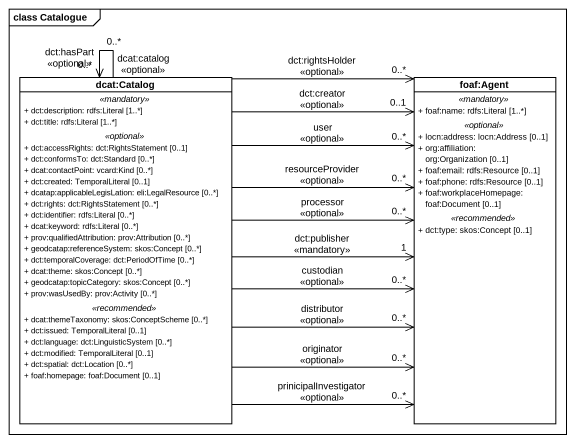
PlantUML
@startuml
mainframe class Catalogue
hide circle
hide empty members
skinparam classAttributeIconSize 0
class "dcat:Catalog" as dcat_Catalog {
  .. <<mandatory>> ..
  + dct:description: rdfs:Literal [1..*]
  + dct:title: rdfs:Literal [1..*]
  .. <<optional>> ..
  + dct:accessRights: dct:RightsStatement [0..1]
  + dct:conformsTo: dct:Standard [0..*]
  + dcat:contactPoint: vcard:Kind [0..*]
  + dct:created: TemporalLiteral [0..1]
  + dcatap:applicableLegisLation: eli:LegalResource [0..*]
  + dct:rights: dct:RightsStatement [0..*]
  + dct:identifier: rdfs:Literal [0..*]
  + dcat:keyword: rdfs:Literal [0..*]
  + prov:qualifiedAttribution: prov:Attribution [0..*]
  + geodcatap:referenceSystem: skos:Concept [0..*]
  + dct:temporalCoverage: dct:PeriodOfTime [0..*]
  + dcat:theme: skos:Concept [0..*]
  + geodcatap:topicCategory: skos:Concept [0..*]
  + prov:wasUsedBy: prov:Activity [0..*]
  .. <<recommended>> ..
  + dcat:themeTaxonomy: skos:ConceptScheme [0..*]
  + dct:issued: TemporalLiteral [0..1]
  + dct:language: dct:LinguisticSystem [0..*]
  + dct:modified: TemporalLiteral [0..1]
  + dct:spatial: dct:Location [0..*]
  + foaf:homepage: foaf:Document [0..1]
}
class "foaf:Agent" as foaf_Agent {
  .. <<mandatory>> ..
  + foaf:name: rdfs:Literal [1..*]
  .. <<optional>> ..
  + locn:address: locn:Address [0..1]
  + org:affiliation: org:Organization [0..1]
  + foaf:email: rdfs:Resource [0..1]
  + foaf:phone: rdfs:Resource [0..1]
  + foaf:workplaceHomepage: foaf:Document [0..1]
  .. <<recommended>> ..
  + dct:type: skos:Concept [0..1]
}
dcat_Catalog --> "0..*" dcat_Catalog : dcat:catalog\n<<optional>>
dcat_Catalog --> "0..*" dcat_Catalog : dct:hasPart\n<<optional>>
dcat_Catalog -right-> "1" foaf_Agent : dct:publisher\n<<mandatory>>
dcat_Catalog -right-> "0..*" foaf_Agent : custodian\n<<optional>>
dcat_Catalog -right-> "0..*" foaf_Agent : distributor\n<<optional>>
dcat_Catalog -right-> "0..*" foaf_Agent : originator\n<<optional>>
dcat_Catalog -right-> "0..*" foaf_Agent : prinicipalInvestigator\n<<optional>>
dcat_Catalog -right-> "0..*" foaf_Agent : processor\n<<optional>>
dcat_Catalog -right-> "0..*" foaf_Agent : resourceProvider\n<<optional>>
dcat_Catalog -right-> "0..*" foaf_Agent : user\n<<optional>>
dcat_Catalog -right-> "0..1" foaf_Agent : dct:creator\n<<optional>>
dcat_Catalog -right-> "0..*" foaf_Agent : dct:rightsHolder\n<<optional>>
@enduml
